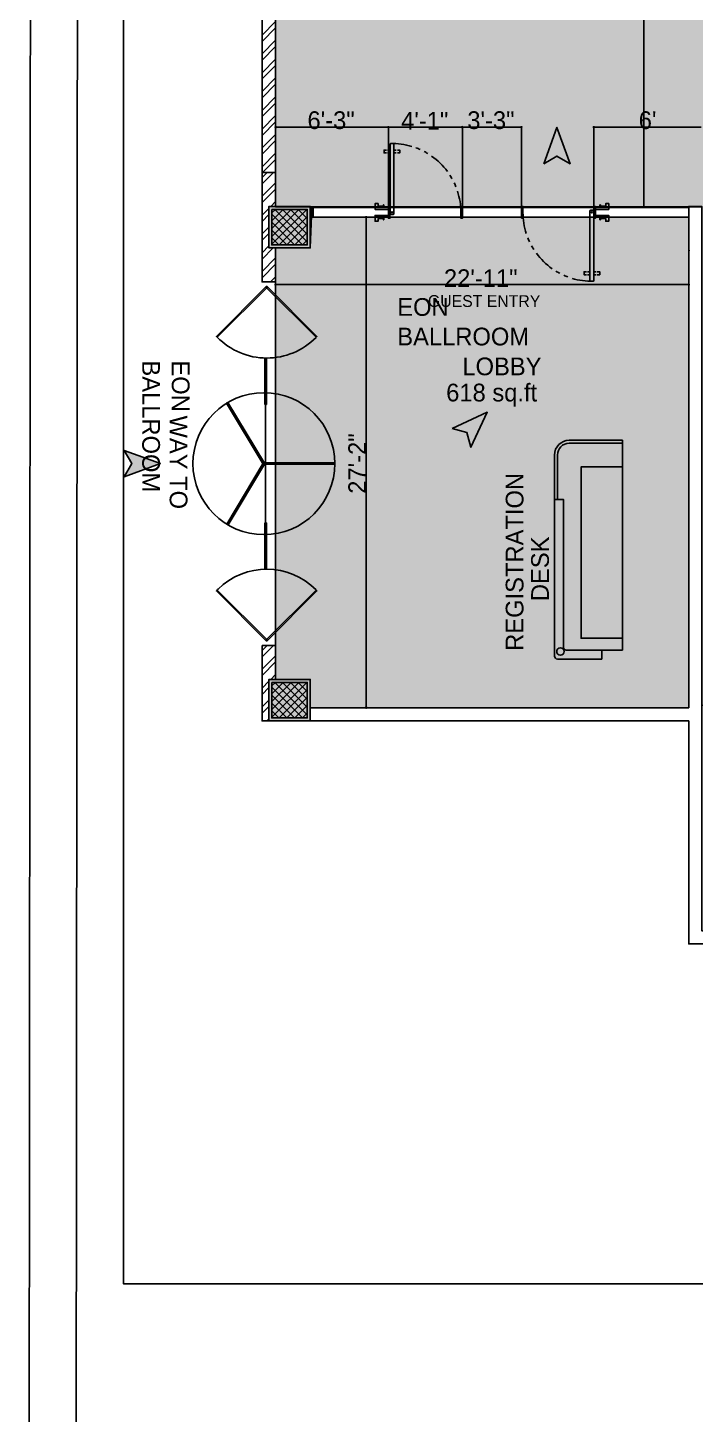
# Model space of a CAD drawing. Header units: millimetres. Extents: x -957 to 3394, y -3 to 3008.
# Drawn here: x -957 to -513, y 1147 to 2069 of the extents above; entities that cross this region are included whole.
import ezdxf

# ---------------------------------------------------------------- set-up
doc = ezdxf.new("R2010")
doc.units = ezdxf.units.MM
for name, color, linetype in [('DIMENSION', 7, 'CONTINUOUS'), ('HATCH', 7, 'CONTINUOUS'), ('HATCHES', 7, 'CONTINUOUS'), ('HIDDEN', 7, 'CONTINUOUS'), ('PDF_$0$ELEVATION_5_LIGHT', 7, 'CONTINUOUS'), ('PDF_$0$GLAZING', 7, 'CONTINUOUS'), ('PDF_0', 7, 'CONTINUOUS'), ('PDF_DOOR', 7, 'CONTINUOUS'), ('PDF_DOORS_SECTION', 7, 'CONTINUOUS'), ('PDF_FRAMING-COLUMN', 7, 'CONTINUOUS'), ('PDF_FRAMING-COLUMN_HATCH', 7, 'CONTINUOUS'), ('PDF_HATCH', 7, 'CONTINUOUS'), ('PDF_I-DOOR', 7, 'CONTINUOUS'), ('PDF_I-DOOR-OPEN', 7, 'CONTINUOUS'), ('PDF_I-FURN-FIXD', 7, 'CONTINUOUS'), ('PDF_I-FURN-FREE', 7, 'CONTINUOUS'), ('PDF_I-WALL', 7, 'CONTINUOUS'), ('PDF_RCC', 7, 'CONTINUOUS'), ('PDF_SHREM-CAD_6_CABLE', 7, 'CONTINUOUS'), ('PDF_TEMPLATE', 7, 'CONTINUOUS'), ('PDF_TEXT', 7, 'CONTINUOUS'), ('PDF_WALL', 7, 'CONTINUOUS'), ('TOIFA', 7, 'CONTINUOUS')]:
    doc.layers.add(name, color=color, linetype=linetype)
doc.styles.add('PDF_ARIAL', font='PDF_ARIAL')

msp = doc.modelspace()

# ---------------------------------------------------------------- hatches: boundary and pattern name
at = {"layer": 'DIMENSION'}
for points in [[(-605.25, 1983.95), (-596.45, 1978.88), (-605.25, 2003.04), (-614.04, 1978.88)], [(-665.12, 1799.99), (-662.49, 1790.18), (-651.63, 1813.48), (-674.93, 1802.61)], [(-888.18, 1779.27), (-893.25, 1770.48), (-869.1, 1779.27), (-893.25, 1788.07)]]:
    msp.add_hatch(color=256, dxfattribs=at).paths.add_polyline_path(points, flags=0)
at = {"layer": 'HATCH'}
h = msp.add_hatch(color=143, dxfattribs=at)
h.paths.add_polyline_path([(230.4, 2642.27), (-792.43, 2642.27), (-792.43, 2370.3), (230.4, 2370.3)], flags=0)
h.paths.add_polyline_path([(-547.43, 2370.3), (-792.43, 2370.3), (-792.43, 1950.3), (-547.43, 1950.3)], flags=0)
at = {"layer": 'HATCHES'}
for points in [[(101.35, 1953.61), (402.62, 1953.25), (401.84, 2235.75), (230.4, 2235.81), (230.4, 2642.27), (-792.43, 2642.27), (-792.43, 1950.3), (-508.8, 1950.29), (-508.8, 1618.41), (101.31, 1616.36)], [(-792.43, 1635.63), (-769.37, 1635.63), (-769.41, 1616.82), (-517.54, 1616.82), (-517.54, 1943.38), (-769.41, 1943.38), (-769.41, 1922.92), (-792.43, 1922.92)]]:
    msp.add_hatch(color=45, dxfattribs=at).paths.add_polyline_path(points, flags=0)
h = msp.add_hatch(color=45, dxfattribs=at)
h.paths.add_polyline_path([(-517.54, 1898.06), (-518.49, 1898.45), (-732.22, 1898.45), (-732.22, 1617.21), (-731.27, 1616.82), (-517.54, 1616.82)], flags=0)
edge = h.paths.add_edge_path(flags=0)
edge.add_line((-604.9, 1785.01), (-604.9, 1755.5))
edge.add_line((-604.9, 1755.5), (-600.96, 1755.5))
edge.add_line((-600.96, 1755.5), (-600.96, 1657.11))
edge.add_arc((-598.99, 1657.11), 1.97, 180, 270.00073)
edge.add_line((-598.99, 1655.14), (-561.6, 1655.14))
edge.add_line((-561.6, 1655.14), (-561.6, 1663.01))
edge.add_line((-561.6, 1663.01), (-589.15, 1663.01))
edge.add_line((-589.15, 1663.01), (-589.15, 1777.14))
edge.add_line((-589.15, 1777.14), (-561.6, 1777.14))
edge.add_line((-561.6, 1777.14), (-561.6, 1792.88))
edge.add_line((-561.6, 1792.88), (-597.02, 1792.88))
edge.add_arc((-597.02, 1785.01), 7.87, 90, 180)
edge = h.paths.add_edge_path(flags=0)
edge.add_arc((-602.93, 1654.22), 2.46, 180, 0, ccw=False)
edge.add_arc((-602.93, 1654.22), 2.46, 0, 180, ccw=False)
h.paths.add_polyline_path([(-561.6, 1777.14), (-589.15, 1777.14), (-589.15, 1663.01), (-561.6, 1663.01)], flags=0)
h.paths.add_polyline_path([(-517.54, 1898.06), (-517.82, 1898.17), (-518.49, 1898.45), (-732.22, 1898.45), (-732.22, 1617.6), (-732.22, 1617.21), (-731.94, 1617.1), (-731.27, 1616.82), (-517.54, 1616.82)], flags=0)
h.paths.add_polyline_path([(-693.63, 1879.32), (-611.55, 1879.25), (-611.54, 1895.46), (-693.62, 1895.53)], flags=0)
h = msp.add_hatch(color=45, dxfattribs=at)
h.paths.add_polyline_path([(-517.54, 1898.06), (-518.49, 1898.45), (-732.22, 1898.45), (-732.22, 1617.21), (-731.27, 1616.82), (-517.54, 1616.82)], flags=0)
edge = h.paths.add_edge_path(flags=0)
edge.add_line((-604.9, 1785.01), (-604.9, 1755.5))
edge.add_line((-604.9, 1755.5), (-600.96, 1755.5))
edge.add_line((-600.96, 1755.5), (-600.96, 1657.11))
edge.add_arc((-598.99, 1657.11), 1.97, 180, 270.00073)
edge.add_line((-598.99, 1655.14), (-561.6, 1655.14))
edge.add_line((-561.6, 1655.14), (-561.6, 1663.01))
edge.add_line((-561.6, 1663.01), (-589.15, 1663.01))
edge.add_line((-589.15, 1663.01), (-589.15, 1777.14))
edge.add_line((-589.15, 1777.14), (-561.6, 1777.14))
edge.add_line((-561.6, 1777.14), (-561.6, 1792.88))
edge.add_line((-561.6, 1792.88), (-597.02, 1792.88))
edge.add_arc((-597.02, 1785.01), 7.87, 90, 180)
edge = h.paths.add_edge_path(flags=0)
edge.add_arc((-602.93, 1654.22), 2.46, 180, 0, ccw=False)
edge.add_arc((-602.93, 1654.22), 2.46, 0, 180, ccw=False)
h.paths.add_polyline_path([(-561.6, 1777.14), (-589.15, 1777.14), (-589.15, 1663.01), (-561.6, 1663.01)], flags=0)
h.paths.add_polyline_path([(-517.54, 1898.06), (-517.82, 1898.17), (-518.49, 1898.45), (-732.22, 1898.45), (-732.22, 1617.6), (-732.22, 1617.21), (-731.94, 1617.1), (-731.27, 1616.82), (-517.54, 1616.82)], flags=0)
h.paths.add_polyline_path([(-693.63, 1879.32), (-611.55, 1879.25), (-611.54, 1895.46), (-693.62, 1895.53)], flags=0)

# ---------------------------------------------------------------- linework, layer by layer
at = {"layer": 'DIMENSION'}
for points in [[(-614.04, 1978.88), (-605.25, 1983.95), (-596.45, 1978.88), (-605.25, 2003.04)], [(-674.93, 1802.61), (-665.12, 1799.99), (-662.49, 1790.18), (-651.63, 1813.48)], [(-893.25, 1788.07), (-888.18, 1779.27), (-893.25, 1770.48), (-869.1, 1779.27)]]:
    msp.add_lwpolyline(points, close=True, dxfattribs=at)
at = {"layer": 'HATCH', "color": 143}
msp.add_lwpolyline([(-792.43, 1950.3), (-547.43, 1950.3), (-547.43, 2370.3), (-792.43, 2370.3)], close=True, dxfattribs=at)
at = {"layer": 'HATCHES', "color": 45}
msp.add_lwpolyline([(230.4, 2235.81), (230.4, 2642.27), (-792.43, 2642.27), (-792.43, 1950.3), (-508.8, 1950.29), (-508.8, 1618.41), (101.31, 1616.36), (101.35, 1953.61), (402.62, 1953.25), (401.84, 2235.75)], close=True, dxfattribs=at)
msp.add_lwpolyline([(-517.54, 1943.38), (-769.41, 1943.38), (-769.41, 1922.92), (-792.43, 1922.92), (-792.43, 1635.63), (-769.37, 1635.63), (-769.41, 1616.82), (-517.54, 1616.82), (-517.54, 1943.38)], dxfattribs=at)
at = {"layer": 'HIDDEN'}
msp.add_lwpolyline([(436.18, 1918.86), (436.18, 2702.2), (-893.67, 2702.2), (-893.67, 1233.26), (436.18, 1233.26), (436.18, 1370.14)], close=True, dxfattribs=at)
at = {"layer": 'PDF_$0$ELEVATION_5_LIGHT'}
msp.add_circle((-800.27, 1779.27), 47.23, dxfattribs=at)
at = {"layer": 'PDF_$0$GLAZING'}
for points in [[(-799.84, 1779.52), (-824.2, 1819.98), (-825.05, 1819.49), (-800.7, 1779.03)], [(-800.7, 1779.52), (-824.95, 1739), (-824.1, 1738.51), (-799.84, 1779.03)], [(-800.27, 1778.78), (-753.04, 1778.85), (-753.04, 1779.83), (-800.27, 1779.76)]]:
    msp.add_lwpolyline(points, close=True, dxfattribs=at)
at = {"layer": 'PDF_0'}
for points in [[(-926.17, 18.23), (-923.64, 2975.98), (3366.24, 2973.12), (3363.71, 15.38)], [(-792.43, 2003.27), (-792.71, 2003.54), (-792.83, 2003.27)], [(-792.43, 2003.27), (-792.83, 2003.27), (-792.71, 2002.99)], [(-792.43, 2003.66), (-792.71, 2003.54), (-792.43, 2003.27)], [(-792.43, 2003.27), (-792.71, 2002.99), (-792.43, 2002.87)], [(-792.16, 2003.54), (-792.43, 2003.66), (-792.43, 2003.27)], [(-792.04, 2003.27), (-792.16, 2003.54), (-792.43, 2003.27)], [(-792.16, 2002.99), (-792.43, 2003.27), (-792.43, 2002.87)], [(-792.04, 2003.27), (-792.43, 2003.27), (-792.16, 2002.99)], [(-717.38, 2003.26), (-717.66, 2003.54), (-717.78, 2003.26)], [(-717.38, 2003.27), (-717.66, 2003.54), (-717.78, 2003.27)], [(-717.38, 2003.27), (-717.78, 2003.27), (-717.66, 2002.99)], [(-717.38, 2003.26), (-717.78, 2003.26), (-717.66, 2002.98)], [(-717.38, 2003.66), (-717.66, 2003.54), (-717.38, 2003.27)], [(-717.38, 2003.65), (-717.66, 2003.54), (-717.38, 2003.26)], [(-717.38, 2003.27), (-717.66, 2002.99), (-717.38, 2002.87)], [(-717.38, 2003.26), (-717.66, 2002.98), (-717.38, 2002.87)], [(-717.11, 2003.54), (-717.38, 2003.66), (-717.38, 2003.27)], [(-717.11, 2003.54), (-717.38, 2003.65), (-717.38, 2003.26)], [(-716.99, 2003.26), (-717.11, 2003.54), (-717.38, 2003.26)], [(-716.99, 2003.27), (-717.11, 2003.54), (-717.38, 2003.27)], [(-717.11, 2002.99), (-717.38, 2003.27), (-717.38, 2002.87)], [(-716.99, 2003.27), (-717.38, 2003.27), (-717.11, 2002.99)], [(-717.11, 2002.98), (-717.38, 2003.26), (-717.38, 2002.87)], [(-716.99, 2003.26), (-717.38, 2003.26), (-717.11, 2002.98)], [(-668.19, 2003.26), (-668.47, 2003.54), (-668.58, 2003.26)], [(-668.19, 2003.26), (-668.47, 2003.54), (-668.58, 2003.26)], [(-668.19, 2003.26), (-668.58, 2003.26), (-668.47, 2002.98)], [(-668.19, 2003.26), (-668.58, 2003.26), (-668.47, 2002.98)], [(-668.19, 2003.65), (-668.47, 2003.54), (-668.19, 2003.26)], [(-668.19, 2003.65), (-668.47, 2003.54), (-668.19, 2003.26)], [(-668.19, 2003.26), (-668.47, 2002.98), (-668.19, 2002.87)], [(-668.19, 2003.26), (-668.47, 2002.98), (-668.19, 2002.87)], [(-667.91, 2003.54), (-668.19, 2003.65), (-668.19, 2003.26)], [(-667.91, 2003.54), (-668.19, 2003.65), (-668.19, 2003.26)], [(-667.8, 2003.26), (-667.91, 2003.54), (-668.19, 2003.26)], [(-667.8, 2003.26), (-667.91, 2003.54), (-668.19, 2003.26)], [(-667.91, 2002.98), (-668.19, 2003.26), (-668.19, 2002.87)], [(-667.8, 2003.26), (-668.19, 2003.26), (-667.91, 2002.98)], [(-667.91, 2002.98), (-668.19, 2003.26), (-668.19, 2002.87)], [(-667.8, 2003.26), (-668.19, 2003.26), (-667.91, 2002.98)], [(-628.84, 2003.26), (-629.11, 2003.54), (-629.23, 2003.26)], [(-628.84, 2003.26), (-629.23, 2003.26), (-629.11, 2002.98)], [(-628.84, 2003.65), (-629.11, 2003.54), (-628.84, 2003.26)], [(-628.84, 2003.26), (-629.11, 2002.98), (-628.84, 2002.87)], [(-628.56, 2003.54), (-628.84, 2003.65), (-628.84, 2003.26)], [(-628.44, 2003.26), (-628.56, 2003.54), (-628.84, 2003.26)], [(-628.56, 2002.98), (-628.84, 2003.26), (-628.84, 2002.87)], [(-628.44, 2003.26), (-628.84, 2003.26), (-628.56, 2002.98)], [(-580.63, 2003.26), (-580.9, 2003.54), (-581.02, 2003.26)], [(-580.63, 2003.26), (-581.02, 2003.26), (-580.9, 2002.98)], [(-580.63, 2003.65), (-580.9, 2003.54), (-580.63, 2003.26)], [(-580.63, 2003.26), (-580.9, 2002.98), (-580.63, 2002.87)], [(-580.35, 2003.54), (-580.63, 2003.65), (-580.63, 2003.26)], [(-580.23, 2003.26), (-580.35, 2003.54), (-580.63, 2003.26)], [(-580.35, 2002.98), (-580.63, 2003.26), (-580.63, 2002.87)], [(-580.23, 2003.26), (-580.63, 2003.26), (-580.35, 2002.98)], [(-732.22, 1943.38), (-732.5, 1943.66), (-732.62, 1943.38)], [(-732.22, 1943.38), (-732.62, 1943.38), (-732.5, 1943.1)], [(-732.22, 1943.78), (-732.5, 1943.66), (-732.22, 1943.38)], [(-732.22, 1943.38), (-732.5, 1943.1), (-732.22, 1942.99)], [(-731.94, 1943.66), (-732.22, 1943.78), (-732.22, 1943.38)], [(-731.83, 1943.38), (-731.94, 1943.66), (-732.22, 1943.38)], [(-731.94, 1943.1), (-732.22, 1943.38), (-732.22, 1942.99)], [(-731.83, 1943.38), (-732.22, 1943.38), (-731.94, 1943.1)], [(-792.43, 1898.45), (-792.71, 1898.73), (-792.83, 1898.45)], [(-792.43, 1898.45), (-792.83, 1898.45), (-792.71, 1898.17)], [(-792.43, 1898.84), (-792.71, 1898.73), (-792.43, 1898.45)], [(-792.43, 1898.45), (-792.71, 1898.17), (-792.43, 1898.06)], [(-792.15, 1898.73), (-792.43, 1898.84), (-792.43, 1898.45)], [(-792.04, 1898.45), (-792.15, 1898.73), (-792.43, 1898.45)], [(-792.15, 1898.17), (-792.43, 1898.45), (-792.43, 1898.06)], [(-792.04, 1898.45), (-792.43, 1898.45), (-792.15, 1898.17)], [(-517.54, 1898.45), (-517.82, 1898.73), (-517.93, 1898.45)], [(-517.54, 1898.45), (-517.93, 1898.45), (-517.82, 1898.17)], [(-517.54, 1898.84), (-517.82, 1898.73), (-517.54, 1898.45)], [(-517.54, 1898.45), (-517.82, 1898.17), (-517.54, 1898.06)], [(-517.26, 1898.73), (-517.54, 1898.84), (-517.54, 1898.45)], [(-517.15, 1898.45), (-517.26, 1898.73), (-517.54, 1898.45)], [(-517.26, 1898.17), (-517.54, 1898.45), (-517.54, 1898.06)], [(-517.15, 1898.45), (-517.54, 1898.45), (-517.26, 1898.17)], [(-732.22, 1616.82), (-732.5, 1617.1), (-732.62, 1616.82)], [(-732.22, 1616.82), (-732.62, 1616.82), (-732.5, 1616.54)], [(-732.22, 1617.21), (-732.5, 1617.1), (-732.22, 1616.82)], [(-732.22, 1616.82), (-732.5, 1616.54), (-732.22, 1616.42)], [(-731.94, 1617.1), (-732.22, 1617.21), (-732.22, 1616.82)], [(-731.83, 1616.82), (-731.94, 1617.1), (-732.22, 1616.82)], [(-731.94, 1616.54), (-732.22, 1616.82), (-732.22, 1616.42)], [(-731.83, 1616.82), (-732.22, 1616.82), (-731.94, 1616.54)]]:
    msp.add_lwpolyline(points, close=True, dxfattribs=at)
for points in [[(-792.43, 1950.47), (-792.43, 2003.27)], [(-792.04, 2003.27), (-791.65, 2003.27), (-718.17, 2003.27), (-717.78, 2003.27)], [(-717.38, 1944.57), (-717.38, 2003.27)], [(-717.38, 1950.47), (-717.38, 2003.27)], [(-716.99, 2003.26), (-716.6, 2003.26), (-668.98, 2003.26), (-668.58, 2003.26)], [(-668.19, 1944.57), (-668.19, 2003.27), (-668.19, 1949.68)], [(-667.8, 2003.26), (-667.4, 2003.26), (-629.62, 2003.26), (-629.23, 2003.26)], [(-628.84, 1949.7), (-628.84, 2003.27)], [(-580.63, 1949.7), (-580.63, 2003.27)], [(-580.23, 2003.26), (-579.84, 2003.26), (-509.59, 2003.26), (-509.2, 2003.26)], [(-745.45, 1943.38), (-732.21, 1943.38)], [(-732.22, 1942.99), (-732.22, 1942.6), (-732.22, 1617.6), (-732.22, 1617.21)], [(-792.43, 1911.6), (-792.43, 1898.44)], [(-517.54, 1911.6), (-517.54, 1898.44)], [(-792.04, 1898.45), (-791.65, 1898.45), (-518.33, 1898.45), (-517.93, 1898.45)], [(-799.08, 1732.06), (-799.08, 1826.48)], [(-745.45, 1616.82), (-732.21, 1616.82)]]:
    msp.add_lwpolyline(points, dxfattribs=at)
for points in [[(-792.43, 2003.27), (-792.71, 2003.54), (-792.83, 2003.27)], [(-792.43, 2003.27), (-792.83, 2003.27), (-792.71, 2002.99)], [(-792.43, 2003.66), (-792.71, 2003.54), (-792.43, 2003.27)], [(-792.43, 2003.27), (-792.71, 2002.99), (-792.43, 2002.87)], [(-792.16, 2003.54), (-792.43, 2003.66), (-792.43, 2003.27)], [(-792.04, 2003.27), (-792.16, 2003.54), (-792.43, 2003.27)], [(-792.16, 2002.99), (-792.43, 2003.27), (-792.43, 2002.87)], [(-792.04, 2003.27), (-792.43, 2003.27), (-792.16, 2002.99)], [(-717.38, 2003.26), (-717.66, 2003.54), (-717.78, 2003.26)], [(-717.38, 2003.27), (-717.66, 2003.54), (-717.78, 2003.27)], [(-717.38, 2003.27), (-717.78, 2003.27), (-717.66, 2002.99)], [(-717.38, 2003.26), (-717.78, 2003.26), (-717.66, 2002.98)], [(-717.38, 2003.66), (-717.66, 2003.54), (-717.38, 2003.27)], [(-717.38, 2003.65), (-717.66, 2003.54), (-717.38, 2003.26)], [(-717.38, 2003.27), (-717.66, 2002.99), (-717.38, 2002.87)], [(-717.38, 2003.26), (-717.66, 2002.98), (-717.38, 2002.87)], [(-717.11, 2003.54), (-717.38, 2003.66), (-717.38, 2003.27)], [(-717.11, 2003.54), (-717.38, 2003.65), (-717.38, 2003.26)], [(-716.99, 2003.26), (-717.11, 2003.54), (-717.38, 2003.26)], [(-716.99, 2003.27), (-717.11, 2003.54), (-717.38, 2003.27)], [(-717.11, 2002.99), (-717.38, 2003.27), (-717.38, 2002.87)], [(-716.99, 2003.27), (-717.38, 2003.27), (-717.11, 2002.99)], [(-717.11, 2002.98), (-717.38, 2003.26), (-717.38, 2002.87)], [(-716.99, 2003.26), (-717.38, 2003.26), (-717.11, 2002.98)], [(-668.19, 2003.26), (-668.47, 2003.54), (-668.58, 2003.26)], [(-668.19, 2003.26), (-668.47, 2003.54), (-668.58, 2003.26)], [(-668.19, 2003.26), (-668.58, 2003.26), (-668.47, 2002.98)], [(-668.19, 2003.26), (-668.58, 2003.26), (-668.47, 2002.98)], [(-668.19, 2003.65), (-668.47, 2003.54), (-668.19, 2003.26)], [(-668.19, 2003.65), (-668.47, 2003.54), (-668.19, 2003.26)], [(-668.19, 2003.26), (-668.47, 2002.98), (-668.19, 2002.87)], [(-668.19, 2003.26), (-668.47, 2002.98), (-668.19, 2002.87)], [(-667.91, 2003.54), (-668.19, 2003.65), (-668.19, 2003.26)], [(-667.91, 2003.54), (-668.19, 2003.65), (-668.19, 2003.26)], [(-667.8, 2003.26), (-667.91, 2003.54), (-668.19, 2003.26)], [(-667.8, 2003.26), (-667.91, 2003.54), (-668.19, 2003.26)], [(-667.91, 2002.98), (-668.19, 2003.26), (-668.19, 2002.87)], [(-667.8, 2003.26), (-668.19, 2003.26), (-667.91, 2002.98)], [(-667.91, 2002.98), (-668.19, 2003.26), (-668.19, 2002.87)], [(-667.8, 2003.26), (-668.19, 2003.26), (-667.91, 2002.98)], [(-628.84, 2003.26), (-629.11, 2003.54), (-629.23, 2003.26)], [(-628.84, 2003.26), (-629.23, 2003.26), (-629.11, 2002.98)], [(-628.84, 2003.65), (-629.11, 2003.54), (-628.84, 2003.26)], [(-628.84, 2003.26), (-629.11, 2002.98), (-628.84, 2002.87)], [(-628.56, 2003.54), (-628.84, 2003.65), (-628.84, 2003.26)], [(-628.44, 2003.26), (-628.56, 2003.54), (-628.84, 2003.26)], [(-628.56, 2002.98), (-628.84, 2003.26), (-628.84, 2002.87)], [(-628.44, 2003.26), (-628.84, 2003.26), (-628.56, 2002.98)], [(-580.63, 2003.26), (-580.9, 2003.54), (-581.02, 2003.26)], [(-580.63, 2003.26), (-581.02, 2003.26), (-580.9, 2002.98)], [(-580.63, 2003.65), (-580.9, 2003.54), (-580.63, 2003.26)], [(-580.63, 2003.26), (-580.9, 2002.98), (-580.63, 2002.87)], [(-580.35, 2003.54), (-580.63, 2003.65), (-580.63, 2003.26)], [(-580.23, 2003.26), (-580.35, 2003.54), (-580.63, 2003.26)], [(-580.35, 2002.98), (-580.63, 2003.26), (-580.63, 2002.87)], [(-580.23, 2003.26), (-580.63, 2003.26), (-580.35, 2002.98)], [(-732.22, 1943.38), (-732.5, 1943.66), (-732.62, 1943.38)], [(-732.22, 1943.38), (-732.62, 1943.38), (-732.5, 1943.1)], [(-732.22, 1943.78), (-732.5, 1943.66), (-732.22, 1943.38)], [(-732.22, 1943.38), (-732.5, 1943.1), (-732.22, 1942.99)], [(-731.94, 1943.66), (-732.22, 1943.78), (-732.22, 1943.38)], [(-731.83, 1943.38), (-731.94, 1943.66), (-732.22, 1943.38)], [(-731.94, 1943.1), (-732.22, 1943.38), (-732.22, 1942.99)], [(-731.83, 1943.38), (-732.22, 1943.38), (-731.94, 1943.1)], [(-792.43, 1898.45), (-792.71, 1898.73), (-792.83, 1898.45)], [(-792.43, 1898.45), (-792.83, 1898.45), (-792.71, 1898.17)], [(-792.43, 1898.84), (-792.71, 1898.73), (-792.43, 1898.45)], [(-792.43, 1898.45), (-792.71, 1898.17), (-792.43, 1898.06)], [(-792.15, 1898.73), (-792.43, 1898.84), (-792.43, 1898.45)], [(-792.04, 1898.45), (-792.15, 1898.73), (-792.43, 1898.45)], [(-792.15, 1898.17), (-792.43, 1898.45), (-792.43, 1898.06)], [(-792.04, 1898.45), (-792.43, 1898.45), (-792.15, 1898.17)], [(-517.54, 1898.45), (-517.82, 1898.73), (-517.93, 1898.45)], [(-517.54, 1898.45), (-517.93, 1898.45), (-517.82, 1898.17)], [(-517.54, 1898.84), (-517.82, 1898.73), (-517.54, 1898.45)], [(-517.54, 1898.45), (-517.82, 1898.17), (-517.54, 1898.06)], [(-517.26, 1898.73), (-517.54, 1898.84), (-517.54, 1898.45)], [(-517.15, 1898.45), (-517.26, 1898.73), (-517.54, 1898.45)], [(-517.26, 1898.17), (-517.54, 1898.45), (-517.54, 1898.06)], [(-517.15, 1898.45), (-517.54, 1898.45), (-517.26, 1898.17)], [(-732.22, 1616.82), (-732.5, 1617.1), (-732.62, 1616.82)], [(-732.22, 1616.82), (-732.62, 1616.82), (-732.5, 1616.54)], [(-732.22, 1617.21), (-732.5, 1617.1), (-732.22, 1616.82)], [(-732.22, 1616.82), (-732.5, 1616.54), (-732.22, 1616.42)], [(-731.94, 1617.1), (-732.22, 1617.21), (-732.22, 1616.82)], [(-731.83, 1616.82), (-731.94, 1617.1), (-732.22, 1616.82)], [(-731.94, 1616.54), (-732.22, 1616.82), (-732.22, 1616.42)], [(-731.83, 1616.82), (-732.22, 1616.82), (-731.94, 1616.54)]]:
    msp.add_solid(points, dxfattribs=at)
at = {"layer": 'PDF_DOOR'}
msp.add_lwpolyline([(-765.55, 1695.29, 0.414213), (-830.79, 1695.66, 0.003863), (-831.29, 1695.16, 0.003863)], format="xyb", dxfattribs=at)
msp.add_arc((-798.35, 1895.69), 46.14, 224.44251, 315.32111, dxfattribs=at)
at = {"layer": 'PDF_DOORS_SECTION'}
for points in [[(-799.58, 1818.73), (-799.57, 1849.56), (-798.59, 1849.56), (-798.59, 1818.73)], [(-799.58, 1739.81), (-799.57, 1708.99), (-798.59, 1708.99), (-798.59, 1739.81)]]:
    msp.add_lwpolyline(points, close=True, dxfattribs=at)
at = {"layer": 'PDF_FRAMING-COLUMN'}
for points in [[(-796.96, 1950.47), (-769.41, 1950.47), (-769.41, 1922.92), (-796.96, 1922.92)], [(-794.99, 1948.5), (-771.38, 1948.5), (-771.38, 1924.89), (-794.99, 1924.89)], [(-796.96, 1635.63), (-769.41, 1635.63), (-769.41, 1608.08), (-796.96, 1608.08)], [(-794.99, 1633.66), (-771.38, 1633.66), (-771.38, 1610.05), (-794.99, 1610.05)]]:
    msp.add_lwpolyline(points, close=True, dxfattribs=at)
at = {"layer": 'PDF_FRAMING-COLUMN_HATCH'}
for points in [[(-794.99, 1946.14), (-792.63, 1948.5)], [(-794.99, 1940.92), (-787.41, 1948.5)], [(-794.99, 1935.7), (-782.19, 1948.5)], [(-794.99, 1930.48), (-776.98, 1948.5)], [(-794.99, 1925.27), (-771.76, 1948.5)], [(-771.38, 1926.83), (-793.05, 1948.5)], [(-771.38, 1932.05), (-787.83, 1948.5)], [(-771.38, 1937.27), (-782.61, 1948.5)], [(-771.38, 1942.49), (-777.39, 1948.5)], [(-771.38, 1947.7), (-772.17, 1948.5)], [(-774.65, 1924.89), (-794.99, 1945.23)], [(-779.87, 1924.89), (-794.99, 1940.01)], [(-790.15, 1924.89), (-771.38, 1943.66)], [(-784.94, 1924.89), (-771.38, 1938.44)], [(-785.09, 1924.89), (-794.99, 1934.79)], [(-790.3, 1924.89), (-794.99, 1929.57)], [(-779.72, 1924.89), (-771.38, 1933.23)], [(-774.5, 1924.89), (-771.38, 1928.01)], [(-794.99, 1631.3), (-792.63, 1633.66)], [(-794.99, 1626.08), (-787.41, 1633.66)], [(-794.99, 1620.86), (-782.19, 1633.66)], [(-794.99, 1615.65), (-776.98, 1633.66)], [(-794.99, 1610.43), (-771.76, 1633.66)], [(-771.38, 1611.99), (-793.05, 1633.66)], [(-771.38, 1617.21), (-787.83, 1633.66)], [(-771.38, 1622.43), (-782.61, 1633.66)], [(-771.38, 1627.65), (-777.39, 1633.66)], [(-771.38, 1632.86), (-772.17, 1633.66)], [(-774.65, 1610.05), (-794.99, 1630.39)], [(-779.87, 1610.05), (-794.99, 1625.17)], [(-790.15, 1610.05), (-771.38, 1628.82)], [(-785.09, 1610.05), (-794.99, 1619.95)], [(-784.94, 1610.05), (-771.38, 1623.61)], [(-779.72, 1610.05), (-771.38, 1618.39)], [(-790.3, 1610.05), (-794.99, 1614.74)], [(-774.5, 1610.05), (-771.38, 1613.17)]]:
    msp.add_lwpolyline(points, dxfattribs=at)
for points in [[(-769.41, 1950.47), (-796.96, 1950.47), (-769.41, 1922.92), (-796.96, 1922.92)], [(-771.38, 1948.5), (-794.99, 1948.5), (-771.38, 1924.89), (-794.99, 1924.89)], [(-769.41, 1635.63), (-796.96, 1635.63), (-769.41, 1608.08), (-796.96, 1608.08)], [(-771.38, 1633.66), (-794.99, 1633.66), (-771.38, 1610.05), (-794.99, 1610.05)]]:
    msp.add_solid(points, dxfattribs=at)
at = {"layer": 'PDF_HATCH'}
for points in [[(-801.48, 2064.54), (-792.43, 2073.59)], [(-801.48, 2060.37), (-792.43, 2069.42)], [(-801.48, 2052.02), (-792.43, 2061.07)], [(-801.48, 2047.84), (-792.43, 2056.9)], [(-801.48, 2039.5), (-792.43, 2048.55)], [(-801.48, 2035.32), (-792.43, 2044.37)], [(-801.48, 2026.97), (-792.43, 2036.02)], [(-801.48, 2022.8), (-792.43, 2031.85)], [(-801.48, 2014.45), (-792.43, 2023.5)], [(-801.48, 2010.28), (-792.43, 2019.33)], [(-801.48, 2001.93), (-792.43, 2010.98)], [(-801.48, 1997.75), (-792.43, 2006.8)], [(-801.48, 1989.4), (-792.43, 1998.46)], [(-801.48, 1985.23), (-792.43, 1994.28)], [(-801.48, 1976.88), (-792.43, 1985.93)], [(-801.1, 1973.1), (-792.43, 1981.76)], [(-801.48, 1969.73), (-798.12, 1973.1)], [(-801.48, 1965.56), (-793.95, 1973.1)], [(-801.48, 1957.21), (-792.43, 1966.26)], [(-792.75, 1973.1), (-792.43, 1973.41)], [(-801.48, 1953.04), (-792.43, 1962.09)], [(-801.48, 1944.69), (-796.96, 1949.21)], [(-795.71, 1950.47), (-792.43, 1953.74)], [(-801.48, 1940.51), (-796.96, 1945.04)], [(-801.48, 1932.17), (-796.96, 1936.69)], [(-801.48, 1927.99), (-796.96, 1932.52)], [(-801.48, 1919.64), (-796.96, 1924.17)], [(-801.48, 1915.47), (-794.04, 1922.92)], [(-801.48, 1907.12), (-792.43, 1916.17)], [(-801.48, 1902.95), (-792.43, 1912)], [(-795.79, 1900.29), (-792.43, 1903.65)], [(-801.48, 1654.9), (-798.12, 1658.26)], [(-801.48, 1650.72), (-793.95, 1658.26)], [(-801.48, 1642.37), (-792.43, 1651.42)], [(-801.48, 1638.2), (-792.43, 1647.25)], [(-801.48, 1629.85), (-796.96, 1634.38)], [(-795.71, 1635.63), (-792.43, 1638.9)], [(-801.48, 1625.68), (-796.96, 1630.2)], [(-801.48, 1617.33), (-796.96, 1621.85)], [(-801.48, 1613.15), (-796.96, 1617.68)], [(-798.21, 1608.08), (-796.96, 1609.33)]]:
    msp.add_lwpolyline(points, dxfattribs=at)
at = {"layer": 'PDF_I-DOOR'}
for points in [[(-718.63, 1988.05), (-720.23, 1988.05), (-720.23, 1986.09), (-718.63, 1986.09)], [(-717.89, 1986.09), (-716.29, 1986.09), (-716.3, 1988.05), (-717.9, 1988.05)], [(-712.15, 1986.09), (-713.75, 1986.09), (-713.74, 1988.05), (-712.15, 1988.05)], [(-711.41, 1988.05), (-709.81, 1988.05), (-709.81, 1986.09), (-711.41, 1986.09)], [(-585.62, 1905.01), (-587.21, 1905.01), (-587.21, 1906.98), (-585.61, 1906.98)], [(-584.87, 1906.98), (-583.28, 1906.98), (-583.28, 1905.01), (-584.88, 1905.01)], [(-579.13, 1906.98), (-580.73, 1906.98), (-580.72, 1905.01), (-579.13, 1905.01)], [(-578.39, 1905.01), (-576.79, 1905.01), (-576.79, 1906.98), (-578.39, 1906.98)]]:
    msp.add_lwpolyline(points, dxfattribs=at)
for points in [[(-714.14, 1992.38, -0.41423), (-713.74, 1991.99), (-713.74, 1945.55, -0.41423), (-714.14, 1945.15), (-715.91, 1945.15, -0.414199), (-716.3, 1945.55), (-716.3, 1991.99, -0.414199), (-715.91, 1992.38)], [(-582.89, 1900.68, -0.41423), (-583.28, 1901.08), (-583.28, 1947.52, -0.41423), (-582.89, 1947.91), (-581.12, 1947.91, -0.414199), (-580.72, 1947.52), (-580.72, 1901.08, -0.414199), (-581.12, 1900.68)]]:
    msp.add_lwpolyline(points, format="xyb", close=True, dxfattribs=at)
for centre in [(-715.02, 1946.53), (-582, 1946.53)]:
    msp.add_circle(centre, 0.394, dxfattribs=at)
at = {"layer": 'PDF_I-DOOR-OPEN'}
for points in [[(-831.29, 1863.39), (-797.9, 1896.78), (-798.46, 1897.34), (-831.85, 1863.94)], [(-765.49, 1863.39), (-798.88, 1896.78), (-798.33, 1897.34), (-764.93, 1863.94)], [(-831.29, 1695.16), (-797.9, 1661.77), (-798.46, 1661.21), (-831.85, 1694.6)], [(-765.49, 1695.16), (-798.88, 1661.77), (-798.33, 1661.21), (-764.93, 1694.6)]]:
    msp.add_lwpolyline(points, close=True, dxfattribs=at)
for centre, radius, start, end in [((-715.02, 1946.53), 45.85, 73.27384, 91.21878), ((-715.02, 1946.54), 45.84, 65.89642, 69.58541), ((-715.02, 1946.53), 45.85, 58.51944, 62.20766), ((-715.02, 1946.53), 45.85, 36.38786, 54.8309), ((-715.03, 1946.53), 45.85, 29.01108, 32.69927), ((-715.03, 1946.53), 45.85, 21.63402, 25.32231), ((-715.02, 1946.53), 45.85, 0.00009, 17.9453), ((-582, 1946.53), 45.85, 180.00006, 197.94529), ((-582, 1946.53), 45.85, 201.63402, 205.32231), ((-582, 1946.53), 45.85, 209.01108, 212.69927), ((-582, 1946.53), 45.85, 216.38799, 234.83077), ((-582, 1946.54), 45.85, 238.51944, 242.20766), ((-582, 1946.53), 45.85, 245.89677, 249.58506), ((-582, 1946.53), 45.85, 253.27384, 271.21878)]:
    msp.add_arc(centre, radius, start, end, dxfattribs=at)
at = {"layer": 'PDF_I-FURN-FIXD'}
for points in [[(-720.34, 1951.45), (-720.34, 1949.68), (-717.38, 1949.68), (-717.38, 1950.47), (-716.4, 1950.47), (-716.4, 1948.5), (-726.24, 1948.5), (-726.24, 1952.43), (-724.27, 1952.43), (-724.27, 1950.66), (-720.73, 1950.66), (-720.73, 1951.45)], [(-717.38, 1950.47), (-716.4, 1950.47), (-716.4, 1942.6), (-717.38, 1942.6)], [(-668.19, 1950.47), (-669.17, 1950.47), (-669.17, 1942.6), (-668.19, 1942.6)], [(-628.84, 1942.6), (-627.85, 1942.6), (-627.85, 1950.47), (-628.84, 1950.47)], [(-576.69, 1951.45), (-576.69, 1949.68), (-579.64, 1949.68), (-579.64, 1950.47), (-580.63, 1950.47), (-580.63, 1948.5), (-570.79, 1948.5), (-570.79, 1952.43), (-572.75, 1952.43), (-572.75, 1950.66), (-576.3, 1950.66), (-576.3, 1951.45)], [(-579.64, 1942.6), (-580.63, 1942.6), (-580.63, 1950.47), (-579.64, 1950.47)], [(-720.34, 1941.61), (-720.34, 1943.38), (-717.38, 1943.38), (-717.38, 1942.6), (-716.4, 1942.6), (-716.4, 1944.56), (-726.24, 1944.56), (-726.24, 1940.63), (-724.27, 1940.63), (-724.27, 1942.4), (-720.73, 1942.4), (-720.73, 1941.61)], [(-576.69, 1941.61), (-576.69, 1943.38), (-579.64, 1943.38), (-579.64, 1942.6), (-580.63, 1942.6), (-580.63, 1944.56), (-570.79, 1944.56), (-570.79, 1940.63), (-572.75, 1940.63), (-572.75, 1942.4), (-576.3, 1942.4), (-576.3, 1941.61)]]:
    msp.add_lwpolyline(points, close=True, dxfattribs=at)
at = {"layer": 'PDF_I-FURN-FREE'}
for points in [[(-606.86, 1755.5), (-600.96, 1755.5), (-600.96, 1657.11, 0.414216), (-598.99, 1655.14), (-561.6, 1655.14), (-561.6, 1794.85), (-597.02, 1794.85, 0.414213), (-606.86, 1785.01), (-606.86, 1651.21, 0.414213), (-604.9, 1649.24), (-575.38, 1649.24), (-575.38, 1655.14)], [(-561.6, 1792.88), (-597.02, 1792.88, 0.414213), (-604.9, 1785.01), (-604.9, 1755.5)]]:
    msp.add_lwpolyline(points, format="xyb", dxfattribs=at)
msp.add_lwpolyline([(-561.6, 1663.01), (-589.15, 1663.01), (-589.15, 1777.14), (-561.6, 1777.14)], dxfattribs=at)
msp.add_circle((-602.93, 1654.22), 2.46, dxfattribs=at)
at = {"layer": 'PDF_I-WALL'}
for points in [[(-717.38, 1948.5), (-717.38, 1944.56), (-726.24, 1944.56), (-726.24, 1943.38), (-767.44, 1943.38), (-767.44, 1949.68), (-726.24, 1949.68), (-726.24, 1948.5)], [(-628.84, 1943.38), (-628.84, 1949.68), (-668.19, 1949.68), (-668.19, 1943.38)], [(-579.64, 1948.5), (-579.64, 1944.56), (-570.79, 1944.56), (-570.79, 1943.38), (-517.54, 1943.38), (-517.54, 1949.68), (-570.79, 1949.68), (-570.79, 1948.5)]]:
    msp.add_lwpolyline(points, close=True, dxfattribs=at)
at = {"layer": 'PDF_RCC'}
msp.add_lwpolyline([(-508.8, 1616.82), (-508.8, 1950.47), (-517.54, 1950.47), (-517.54, 1616.82), (-769.41, 1616.82), (-769.41, 1608.08), (-517.54, 1608.08), (-517.54, 1459.63), (-417.19, 1459.63), (-417.19, 1468.37), (-508.8, 1468.37), (-508.8, 1608.08)], close=True, dxfattribs=at)
at = {"layer": 'PDF_SHREM-CAD_6_CABLE'}
msp.add_lwpolyline([(-792.43, 1635.63), (-769.37, 1635.63), (-769.41, 1616.82), (-517.54, 1616.82), (-517.54, 1920.95), (-517.54, 1949.7), (-768.43, 1949.68), (-769.41, 1922.92), (-789.99, 1922.92), (-792.43, 1922.92)], dxfattribs=at)
msp.add_lwpolyline([(-517.54, 1920.95), (-517.22, 1920.95), (-517.22, 1921.27), (-517.54, 1921.27)], close=True, dxfattribs=at)
at = {"layer": 'PDF_TEMPLATE'}
msp.add_lwpolyline([(-954.85, 3007.97), (3394.04, 3004.31), (3391.47, -2.9), (-957.42, 0.77)], close=True, dxfattribs=at)
at = {"layer": 'PDF_WALL'}
for points in [[(-801.48, 1973.1), (-792.43, 1973.1), (-792.43, 2215.13), (-801.48, 2215.13)], [(-801.48, 1973.1), (-792.43, 1973.1), (-792.43, 1950.47), (-796.96, 1950.47), (-796.96, 1922.92), (-792.43, 1922.92), (-792.43, 1900.29), (-801.48, 1900.29)], [(-801.48, 1658.26), (-792.43, 1658.26), (-792.43, 1635.63), (-796.96, 1635.63), (-796.96, 1608.08), (-792.43, 1608.08), (-796.96, 1608.08), (-801.48, 1608.08)]]:
    msp.add_lwpolyline(points, close=True, dxfattribs=at)
msp.add_lwpolyline([(-801.48, 1961.63), (-801.48, 1900.29), (-792.43, 1900.29), (-792.43, 1922.92), (-796.96, 1922.92), (-796.96, 1950.47), (-792.43, 1950.47), (-792.43, 1961.63)], dxfattribs=at)

# ---------------------------------------------------------------- texts
at = {"layer": 'PDF_TEXT', "attachment_point": 7, "style": 'PDF_ARIAL'}
for s, insert, char_height, width in [('6\'-3"', (-771.25, 2001.85), 11.806, 36.7312), ('4\'-1"', (-708.93, 2001.63), 11.806, 35.4194), ('3\'-3"', (-664.89, 2001.84), 11.806, 36.7312), ("6'", (-550.8, 2001.83), 11.806, 10.4946), ('22\'-11"', (-680.44, 1896.82), 11.806, 49.8495), ('EON BALLROOM', (-711.49, 1857.82), 11.8065, 119.0484), ('LOBBY', (-668.16, 1837.94), 11.806, 48.5376), ('618 sq.ft', (-678.94, 1817.13), 11.806, 67.8916)]:
    msp.add_mtext(s, dxfattribs=dict(at, insert=insert, char_height=char_height, width=width))
for s, insert, char_height, width, rotation in [('EON BALLROOM', (-881.4, 1847.99), 11.8065, 119.0484, 270), ('WAY TO', (-863.11, 1811.32), 11.806, 66.2473, 270), ('27\'-2"', (-732.27, 1759.24), 11.806, 45.914, 90), ('REGISTRATION', (-627.34, 1654.68), 11.8065, 108.8817, 90), ('DESK', (-610.42, 1687.77), 11.806, 36.7312, 90)]:
    msp.add_mtext(s, dxfattribs=dict(at, insert=insert, char_height=char_height, width=width, rotation=rotation))
at = {"layer": 'TOIFA', "insert": (-691.08, 1883.48), "char_height": 7.866, "width": 72.3238, "attachment_point": 7, "rotation": 359.951, "style": 'PDF_ARIAL'}
msp.add_mtext('GUEST ENTRY', dxfattribs=at)

doc.saveas('drawing.dxf')
